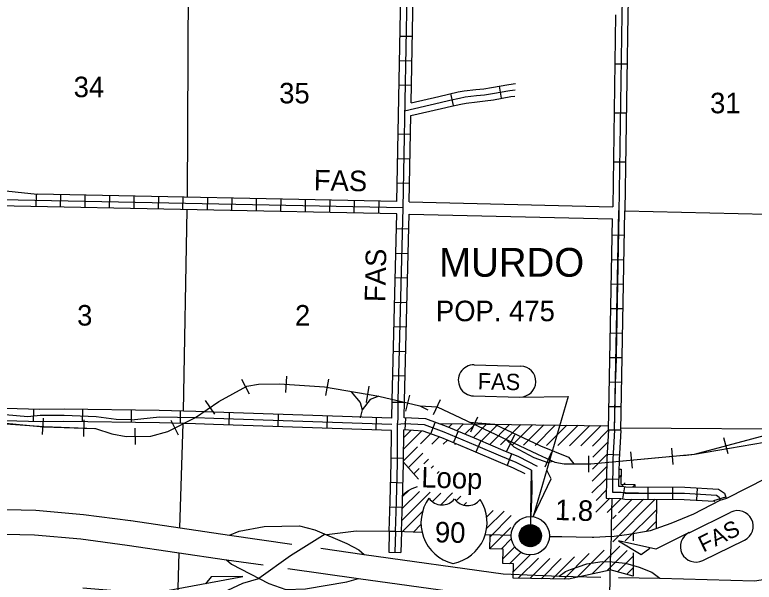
# Model space of a CAD drawing. Extents: x 844681 to 1379780, y 15803231 to 16250611.
# Drawn here: x 1176440 to 1194462, y 15946087 to 15959908 of the extents above; entities that cross this region are included whole.
import ezdxf

# ---------------------------------------------------------------- set-up
doc = ezdxf.new("R2010")
doc.units = 0
for name, color, linetype in [('L10', 7, 'Continuous'), ('L13', 7, 'Continuous'), ('L14', 7, 'Continuous'), ('L15', 7, 'Continuous'), ('L16', 7, 'Continuous'), ('L21', 7, 'Continuous'), ('L28', 7, 'Continuous'), ('L3', 7, 'Continuous'), ('L4', 7, 'Continuous'), ('L5', 7, 'Continuous'), ('L8', 7, 'Continuous'), ('L9', 7, 'Continuous')]:
    doc.layers.add(name, color=color, linetype=linetype)

msp = doc.modelspace()

# ---------------------------------------------------------------- linework, layer by layer
at = {"layer": 'L10'}
for p, q in [((1186055, 15955351), (1191012, 15955234)), ((1186049, 15955051), (1191006, 15954934))]:
    msp.add_line(p, q, dxfattribs=at)
at = {"layer": 'L13'}
for p, q in [((1180637, 15955161), (1180542, 15950254)), ((1180534, 15949954), (1180456, 15947410)), ((1180438, 15946806), (1180395, 15945415))]:
    msp.add_line(p, q, dxfattribs=at)
for points in [[(1180961, 15970984), (1180822, 15965920), (1180669, 15960652), (1180642, 15955461)], [(1191310, 15955136), (1196143, 15955017), (1201333, 15954894)], [(1191211, 15949845), (1196125, 15949814), (1197007, 15949788)]]:
    msp.add_lwpolyline(points, dxfattribs=at)
at = {"layer": 'L15'}
for p, q in [((1182164, 15950671), (1181974, 15951023)), ((1182164, 15950671), (1181974, 15951023)), ((1183047, 15950707), (1183074, 15951107)), ((1183047, 15950707), (1183074, 15951107)), ((1184024, 15950636), (1184091, 15951030)), ((1184024, 15950636), (1184091, 15951030)), ((1185009, 15950467), (1185077, 15950861)), ((1185009, 15950467), (1185077, 15950861)), ((1185973, 15950254), (1186066, 15950643)), ((1185973, 15950254), (1186066, 15950643)), ((1181319, 15950183), (1181090, 15950511)), ((1181319, 15950183), (1181090, 15950511)), ((1186647, 15950173), (1186817, 15950536)), ((1177115, 15949682), (1177141, 15950081)), ((1187553, 15949750), (1187723, 15950112)), ((1177139, 15949863), (1176140, 15949959)), ((1178392, 15949826), (1177139, 15949863)), ((1178119, 15949640), (1178135, 15950040)), ((1180432, 15949666), (1180253, 15950024)), ((1180432, 15949666), (1180253, 15950024)), ((1179380, 15949440), (1179378, 15949840)), ((1179380, 15949440), (1179378, 15949840)), ((1188426, 15949259), (1188628, 15949686)), ((1193828, 15949217), (1193724, 15949603)), ((1192488, 15948954), (1192451, 15949352)), ((1189367, 15948901), (1189531, 15949265)), ((1190429, 15948768), (1190432, 15949168)), ((1191492, 15948861), (1191455, 15949260))]:
    msp.add_line(p, q, dxfattribs=at)
for points in [[(1167581, 15950015), (1169680, 15949937), (1170747, 15949957), (1171190, 15949997), (1171535, 15950140), (1171893, 15950558), (1172442, 15951288), (1172647, 15951500), (1173152, 15951740), (1173794, 15951776), (1174226, 15951667), (1174626, 15951284), (1175627, 15950146), (1175983, 15950005), (1176223, 15949941), (1177147, 15949880), (1178404, 15949829)], [(1178404, 15949829), (1178802, 15949704), (1179151, 15949638), (1179759, 15949642), (1180170, 15949758), (1180847, 15950098), (1181411, 15950491), (1182094, 15950860), (1182378, 15950912), (1182895, 15950918), (1183985, 15950845), (1185314, 15950617), (1186309, 15950380), (1186507, 15950284)], [(1178404, 15949829), (1178802, 15949704), (1179151, 15949638), (1179759, 15949642), (1180170, 15949758), (1180847, 15950098), (1181411, 15950491), (1182094, 15950860), (1182378, 15950912), (1182895, 15950918), (1183985, 15950845), (1185314, 15950617), (1186309, 15950380), (1186732, 15950355)], [(1178404, 15949829), (1178802, 15949704), (1179151, 15949638), (1179759, 15949642), (1180170, 15949758), (1180847, 15950098), (1181411, 15950491), (1182094, 15950860), (1182378, 15950912), (1182895, 15950918), (1183985, 15950845), (1185314, 15950617), (1186309, 15950380), (1186732, 15950355)], [(1184641, 15950723), (1184861, 15950468), (1184907, 15950284)], [(1185314, 15950617), (1185104, 15950538), (1184907, 15950284), (1184861, 15950093)], [(1186732, 15950355), (1187871, 15949822), (1189182, 15949203), (1189604, 15949013), (1189828, 15948973), (1190478, 15948968)], [(1186732, 15950355), (1187871, 15949822), (1189182, 15949203), (1189604, 15949013), (1189828, 15948973), (1190478, 15948968)], [(1187522, 15949985), (1188128, 15949933), (1189253, 15949407), (1189937, 15949132), (1190062, 15948971)], [(1192726, 15949177), (1193008, 15949203), (1195102, 15949768)], [(1192804, 15949184), (1193008, 15949203), (1195102, 15949768)], [(1188409, 15949568), (1188600, 15949386), (1189088, 15949121), (1189428, 15949005), (1189554, 15949036)], [(1190478, 15948968), (1193008, 15949203), (1195285, 15949596)], [(1190478, 15948968), (1192736, 15949178)]]:
    msp.add_lwpolyline(points, dxfattribs=at)
at = {"layer": 'L16'}
for p, q in [((1186778, 15949949), (1190908, 15949899)), ((1187013, 15949859), (1187099, 15949945)), ((1187212, 15949775), (1187379, 15949941)), ((1187410, 15949690), (1187658, 15949938)), ((1187609, 15949606), (1187937, 15949935)), ((1187807, 15949521), (1188217, 15949931)), ((1188006, 15949437), (1188496, 15949928)), ((1188282, 15949431), (1188776, 15949925)), ((1188561, 15949427), (1189055, 15949921)), ((1188841, 15949424), (1189335, 15949918)), ((1189120, 15949420), (1189614, 15949915)), ((1189400, 15949417), (1189894, 15949911)), ((1189679, 15949414), (1190173, 15949908)), ((1189959, 15949410), (1190453, 15949904)), ((1190238, 15949407), (1190732, 15949901)), ((1185918, 15949330), (1186360, 15949771)), ((1185919, 15949613), (1186091, 15949785)), ((1186326, 15949454), (1186575, 15949704)), ((1190518, 15949404), (1190910, 15949796)), ((1186605, 15949451), (1186782, 15949628)), ((1186884, 15949447), (1186983, 15949546)), ((1185919, 15949048), (1186255, 15949384)), ((1187164, 15949444), (1187181, 15949462)), ((1190529, 15949133), (1190893, 15949496)), ((1186033, 15948879), (1186387, 15949233)), ((1190522, 15948842), (1190873, 15949194)), ((1186283, 15948594), (1185918, 15949010)), ((1186410, 15948973), (1186520, 15949083)), ((1186165, 15948728), (1186292, 15948855)), ((1186588, 15948868), (1186643, 15948923)), ((1186735, 15948732), (1186784, 15948782)), ((1190514, 15948552), (1190863, 15948900)), ((1191165, 15948844), (1191215, 15948842)), ((1191215, 15948842), (1191207, 15948473)), ((1190507, 15948261), (1190852, 15948607)), ((1191161, 15948633), (1191212, 15948684)), ((1191207, 15948473), (1191554, 15948464)), ((1191238, 15948427), (1191320, 15948509)), ((1191502, 15948408), (1191556, 15948462)), ((1191554, 15948464), (1191553, 15948408)), ((1185875, 15947589), (1186568, 15948282)), ((1185884, 15947882), (1186302, 15948300)), ((1185893, 15948173), (1186041, 15948321)), ((1186124, 15948367), (1186259, 15948417)), ((1186618, 15948049), (1186821, 15948253)), ((1186822, 15947971), (1187111, 15948260)), ((1190607, 15948079), (1190855, 15948327)), ((1187201, 15948067), (1187314, 15948180)), ((1190601, 15947790), (1190944, 15948133)), ((1190878, 15947785), (1191219, 15948125)), ((1191014, 15947072), (1192049, 15948107)), ((1191016, 15947356), (1191767, 15948108)), ((1191156, 15947779), (1191485, 15948108)), ((1192080, 15948107), (1192069, 15947395)), ((1187383, 15947966), (1187446, 15948029)), ((1185885, 15947317), (1186378, 15947809)), ((1187940, 15947391), (1188369, 15947821)), ((1187942, 15947677), (1188099, 15947833)), ((1188025, 15947194), (1188539, 15947708)), ((1191017, 15947641), (1191095, 15947719)), ((1191317, 15947092), (1192086, 15947861)), ((1191838, 15947330), (1192078, 15947570)), ((1186158, 15947307), (1186340, 15947489)), ((1188019, 15946905), (1188531, 15947417)), ((1188737, 15947232), (1188992, 15947488)), ((1188737, 15947197), (1189027, 15947487)), ((1188741, 15947166), (1189058, 15947483)), ((1188742, 15947273), (1188952, 15947483)), ((1188748, 15947138), (1189086, 15947476)), ((1188758, 15947324), (1188901, 15947467)), ((1188758, 15947112), (1189112, 15947466)), ((1188770, 15947089), (1189135, 15947454)), ((1188783, 15947067), (1189157, 15947441)), ((1188798, 15947047), (1189177, 15947426)), ((1188815, 15947028), (1189196, 15947409)), ((1188834, 15947012), (1189213, 15947390)), ((1188854, 15946996), (1189228, 15947370)), ((1188876, 15946983), (1189241, 15947348)), ((1188019, 15946901), (1188025, 15947222)), ((1188900, 15946971), (1189253, 15947324)), ((1188926, 15946962), (1189263, 15947299)), ((1188954, 15946955), (1189270, 15947270)), ((1188985, 15946951), (1189274, 15947239)), ((1189020, 15946950), (1189274, 15947204)), ((1189061, 15946956), (1189269, 15947163)), ((1191515, 15947276), (1191514, 15947098)), ((1188292, 15946895), (1188545, 15947148)), ((1189113, 15946972), (1189252, 15947111)), ((1188343, 15946894), (1188019, 15946901)), ((1188335, 15946539), (1188343, 15946894)), ((1188338, 15946658), (1188627, 15946947)), ((1188498, 15946535), (1188776, 15946813)), ((1190148, 15946206), (1190808, 15946865)), ((1190512, 15946287), (1191189, 15946963)), ((1190876, 15946368), (1191365, 15946857)), ((1191512, 15946799), (1191509, 15946231)), ((1188591, 15946346), (1188998, 15946753)), ((1188712, 15946183), (1189202, 15946673)), ((1188989, 15946178), (1189479, 15946668)), ((1189266, 15946172), (1189756, 15946662)), ((1189543, 15946166), (1190079, 15946703)), ((1189820, 15946161), (1190443, 15946784)), ((1191127, 15946336), (1191512, 15946721)), ((1188596, 15946533), (1188335, 15946539)), ((1188587, 15946186), (1188596, 15946533)), ((1190947, 15946384), (1189937, 15946158)), ((1191509, 15946231), (1190947, 15946386)), ((1191349, 15946275), (1191510, 15946437)), ((1189937, 15946158), (1188587, 15946186))]:
    msp.add_line(p, q, dxfattribs=at)
for points in [[(1185894, 15948210), (1185955, 15948266)], [(1185955, 15948266), (1186023, 15948311), (1186124, 15948367)]]:
    msp.add_lwpolyline(points, dxfattribs=at)
for radius in [466, 269]:
    msp.add_circle((1189005, 15947219), radius, dxfattribs=at)
at = {"layer": 'L21'}
for p, q in [((1187636, 15951378), (1188771, 15951350)), ((1187617, 15950624), (1188752, 15950596)), ((1192875, 15947291), (1193894, 15947790)), ((1193206, 15946614), (1194226, 15947113))]:
    msp.add_line(p, q, dxfattribs=at)
for points in [[(1188752, 15950597), (1189929, 15950608), (1189076, 15947689), (1189515, 15948603), (1189419, 15948797)], [(1192875, 15947295), (1192066, 15946891), (1191150, 15947094), (1191710, 15946763), (1191914, 15946916)], [(1178098, 15945948), (1179761, 15945809), (1182001, 15946229), (1181225, 15946216), (1181085, 15946051)]]:
    msp.add_lwpolyline(points, dxfattribs=at)
for centre, start, end in [((1187628, 15951003), 88.5713, 268.5713), ((1188761, 15950975), 268.5713, 88.5713), ((1194059, 15947453), 296.0731, 116.0731), ((1193041, 15946955), 116.0731, 296.0731)]:
    msp.add_arc(centre, 378, start, end, dxfattribs=at)
at = {"layer": 'L3'}
for p, q in [((1184008, 15947255), (1183351, 15946850)), ((1186366, 15947299), (1185716, 15947323)), ((1188273, 15947229), (1187906, 15947243)), ((1188539, 15947224), (1188273, 15947229)), ((1189773, 15947190), (1189471, 15947196))]:
    msp.add_line(p, q, dxfattribs=at)
for points in [[(1190982, 15947199), (1191358, 15947250), (1191935, 15947346), (1192439, 15947528), (1192993, 15947750), (1193634, 15948087), (1193793, 15948133), (1195747, 15949127), (1196135, 15949361), (1196814, 15949695)], [(1181673, 15947229), (1181906, 15947327), (1182520, 15947445), (1183379, 15947462), (1183750, 15947364), (1184535, 15947033), (1184827, 15946875), (1184958, 15946763)], [(1185716, 15947323), (1184758, 15947334), (1184043, 15947240)], [(1185716, 15947323), (1185717, 15947331)], [(1190123, 15947183), (1189773, 15947190)], [(1190514, 15947175), (1190123, 15947183)], [(1190982, 15947199), (1190550, 15947177), (1190514, 15947175)], [(1183357, 15946854), (1183162, 15946733), (1182389, 15946178)], [(1181603, 15946633), (1181720, 15946526), (1182629, 15946052), (1183047, 15945907), (1183527, 15945924), (1184531, 15946099), (1184817, 15946176)], [(1178685, 15944893), (1179173, 15945065), (1179839, 15945218), (1181283, 15945730), (1181998, 15946065), (1182389, 15946178)]]:
    msp.add_lwpolyline(points, dxfattribs=at)
for centre, radius, start, end in [((1187352, 15947532), 1013, 143.7126, 256.6627), ((1186854, 15948361), 391, 215.9454, 320.8071), ((1186938, 15947542), 1013, 280.4806, 33.4307), ((1187477, 15948345), 391, 216.3362, 321.1979)]:
    msp.add_arc(centre, radius, start, end, dxfattribs=at)
at = {"layer": 'L4'}
for p, q in [((1190987, 15947440), (1191001, 15948132)), ((1190982, 15947199), (1190987, 15947440))]:
    msp.add_line(p, q, dxfattribs=at)
msp.add_lwpolyline([(1189031, 15948814), (1189038, 15948322), (1189020, 15947685)], dxfattribs=at)
at = {"layer": 'L5'}
for p, q in [((1179266, 15947587), (1181673, 15947229)), ((1181673, 15947229), (1183194, 15947013)), ((1190958, 15946592), (1190982, 15947199)), ((1179177, 15946993), (1181603, 15946632)), ((1183899, 15946913), (1184958, 15946763)), ((1181603, 15946633), (1182491, 15946507)), ((1184958, 15946763), (1188342, 15946294)), ((1190951, 15946592), (1190935, 15945764)), ((1183091, 15946421), (1184817, 15946176)), ((1188342, 15946294), (1189713, 15946233)), ((1184817, 15946176), (1188288, 15945696)), ((1189712, 15946233), (1190724, 15946212)), ((1191154, 15946204), (1192160, 15946183))]:
    msp.add_line(p, q, dxfattribs=at)
for points in [[(1175142, 15947879), (1176951, 15947840), (1178115, 15947738), (1179261, 15947587)], [(1175129, 15947279), (1176918, 15947240), (1178050, 15947141), (1179182, 15946992)], [(1189712, 15946233), (1189861, 15946345), (1189984, 15946396), (1190379, 15946531), (1190757, 15946593), (1191002, 15946587), (1191321, 15946552), (1191655, 15946456), (1191970, 15946330), (1192160, 15946183)], [(1192161, 15946182), (1194467, 15946123), (1195280, 15946239), (1195646, 15946317), (1196152, 15946487)]]:
    msp.add_lwpolyline(points, dxfattribs=at)
at = {"layer": 'L8'}
for p, q in [((1186130, 15959377), (1185832, 15959383)), ((1186119, 15958781), (1185821, 15958786)), ((1186108, 15958184), (1185809, 15958190)), ((1186085, 15956991), (1185787, 15956997)), ((1186074, 15956395), (1185776, 15956400)), ((1186063, 15955798), (1185765, 15955804)), ((1176958, 15955535), (1176952, 15955237)), ((1185755, 15955358), (1176986, 15955535)), ((1177555, 15955523), (1177549, 15955225)), ((1178151, 15955511), (1178145, 15955213)), ((1178748, 15955499), (1178742, 15955201)), ((1179344, 15955487), (1179338, 15955188)), ((1179941, 15955475), (1179935, 15955176)), ((1180537, 15955463), (1180531, 15955164)), ((1181134, 15955450), (1181128, 15955152)), ((1181730, 15955438), (1181724, 15955140)), ((1182327, 15955426), (1182321, 15955128)), ((1182923, 15955414), (1182917, 15955116)), ((1183520, 15955402), (1183514, 15955104)), ((1184116, 15955390), (1184110, 15955092)), ((1184713, 15955378), (1184706, 15955080)), ((1185309, 15955366), (1185303, 15955067)), ((1185749, 15955058), (1175903, 15955257)), ((1185636, 15950517), (1185749, 15955058)), ((1185935, 15950509), (1186049, 15955051)), ((1186039, 15954684), (1185740, 15954692)), ((1190999, 15954545), (1191298, 15954540)), ((1186024, 15954088), (1185726, 15954095)), ((1190988, 15953949), (1191286, 15953943)), ((1186009, 15953492), (1185711, 15953499)), ((1190977, 15953352), (1191275, 15953347)), ((1185994, 15952895), (1185696, 15952903)), ((1190966, 15952756), (1191264, 15952750)), ((1185979, 15952299), (1185681, 15952306)), ((1190955, 15952159), (1191253, 15952154)), ((1185964, 15951702), (1185666, 15951710)), ((1190944, 15951563), (1191242, 15951557)), ((1185949, 15951106), (1185651, 15951113)), ((1190932, 15950966), (1191231, 15950961)), ((1185631, 15950086), (1185635, 15950515)), ((1185934, 15950463), (1185636, 15950466)), ((1190921, 15950370), (1191220, 15950364)), ((1185962, 15950092), (1185946, 15949794)), ((1186584, 15949701), (1186687, 15949981)), ((1186397, 15949769), (1185919, 15949795)), ((1187131, 15949484), (1187248, 15949758)), ((1191209, 15949787), (1190910, 15949792)), ((1187680, 15949250), (1187797, 15949525)), ((1188549, 15949210), (1188438, 15948933)), ((1190877, 15949202), (1191175, 15949186)), ((1185618, 15949113), (1185917, 15949112)), ((1190861, 15948601), (1191159, 15948595)), ((1185604, 15948520), (1185902, 15948511)), ((1191256, 15948119), (1191311, 15948412)), ((1191879, 15948108), (1191880, 15948406)), ((1192476, 15948106), (1192477, 15948405)), ((1193063, 15948086), (1193082, 15948384)), ((1193481, 15948075), (1193766, 15948164)), ((1185586, 15947924), (1185885, 15947915)), ((1185567, 15947327), (1185553, 15946822)), ((1185567, 15947327), (1185866, 15947319)), ((1185716, 15947323), (1185703, 15946816)), ((1185866, 15947319), (1185853, 15946814)), ((1185553, 15946822), (1185853, 15946814))]:
    msp.add_line(p, q, dxfattribs=at)
for points in [[(1186101, 15957763), (1186150, 15960410), (1186217, 15965756)], [(1185755, 15955358), (1185851, 15960414), (1185915, 15965557)], [(1185902, 15955204), (1186000, 15960412), (1186066, 15965662)], [(1186055, 15955351), (1186095, 15957454)], [(1175468, 15956770), (1175624, 15955921), (1175645, 15955867), (1175702, 15955774), (1175740, 15955735), (1175785, 15955700), (1175876, 15955659), (1175905, 15955650), (1176986, 15955535)], [(1185902, 15955204), (1175291, 15955420)], [(1185785, 15950513), (1185902, 15955204)], [(1191060, 15949787), (1191160, 15955139)], [(1191209, 15949784), (1191310, 15955136)], [(1190910, 15949795), (1191006, 15954934)], [(1191060, 15949790), (1191086, 15951202)], [(1186428, 15949918), (1185928, 15949944), (1185770, 15949931), (1185781, 15950064), (1185785, 15950513)], [(1186459, 15950066), (1185931, 15950094), (1185935, 15950512)], [(1188346, 15949292), (1187738, 15949551), (1186963, 15949881), (1186459, 15950066)], [(1185716, 15947323), (1185740, 15948056), (1185767, 15948989), (1185770, 15949931)], [(1188288, 15949154), (1187679, 15949413), (1186908, 15949741), (1186428, 15949918)], [(1185567, 15947328), (1185590, 15948061), (1185617, 15948992), (1185619, 15949786)], [(1185866, 15947318), (1185890, 15948052), (1185917, 15948987), (1185919, 15949795)], [(1188229, 15949016), (1187620, 15949275), (1186852, 15949602), (1186397, 15949769)], [(1190910, 15949795), (1190870, 15949088), (1190851, 15948135), (1191205, 15948128), (1191306, 15948109), (1192757, 15948105), (1193485, 15948059), (1193490, 15948042)], [(1191060, 15949790), (1191020, 15949082), (1191004, 15948282), (1191220, 15948278), (1191320, 15948259), (1192762, 15948255), (1193544, 15948205), (1193610, 15948162), (1193634, 15948087)], [(1191209, 15949784), (1191170, 15949076), (1191157, 15948429), (1191236, 15948427), (1191334, 15948409), (1192767, 15948405), (1193593, 15948352), (1193737, 15948258), (1193777, 15948131)], [(1189031, 15948814), (1188660, 15949005), (1188288, 15949154)], [(1189182, 15948905), (1188722, 15949142), (1188344, 15949294)], [(1188880, 15948723), (1188597, 15948868), (1188232, 15949015)], [(1189007, 15947214), (1189031, 15948814)], [(1191004, 15948282), (1191962, 15948254)]]:
    msp.add_lwpolyline(points, dxfattribs=at)
at = {"layer": 'L9'}
for p, q in [((1191083, 15959907), (1191012, 15955234)), ((1191066, 15958714), (1191364, 15958710)), ((1188305, 15957876), (1188251, 15958170)), ((1187131, 15957696), (1187068, 15957988)), ((1191047, 15957521), (1191346, 15957517)), ((1191029, 15956328), (1191327, 15956324)), ((1176897, 15949993), (1176905, 15950291)), ((1178088, 15949994), (1178101, 15950294)), ((1179278, 15950276), (1179275, 15949976)), ((1180474, 15950255), (1180468, 15949957)), ((1181668, 15950217), (1181658, 15949919)), ((1182861, 15950177), (1182851, 15949879)), ((1184053, 15950138), (1184043, 15949839)), ((1185246, 15950098), (1185236, 15949800))]:
    msp.add_line(p, q, dxfattribs=at)
for points in [[(1191467, 15970904), (1191362, 15965693), (1191233, 15959905)], [(1191617, 15970901), (1191512, 15965690), (1191383, 15959902)], [(1191233, 15959905), (1191159, 15955081), (1191086, 15951202)], [(1191383, 15959903), (1191310, 15955136)], [(1186101, 15957763), (1186773, 15957920), (1187014, 15957977), (1187250, 15958028), (1187396, 15958056), (1187676, 15958090), (1187868, 15958107), (1188058, 15958135), (1188484, 15958213), (1188644, 15958231)], [(1185938, 15957571), (1186807, 15957774), (1187047, 15957831), (1187280, 15957881), (1187419, 15957908), (1187692, 15957941), (1187885, 15957958), (1188083, 15957987), (1188506, 15958065), (1188634, 15958079)], [(1186095, 15957454), (1186842, 15957628), (1187080, 15957684), (1187310, 15957734), (1187442, 15957759), (1187708, 15957791), (1187903, 15957809), (1188107, 15957839), (1188527, 15957916), (1188624, 15957927)], [(1179957, 15950266), (1177645, 15950300), (1177049, 15950296), (1176220, 15950315), (1175659, 15950345), (1175546, 15950299), (1175353, 15950321)], [(1185631, 15950086), (1181294, 15950231), (1180852, 15950248), (1179957, 15950266)], [(1179282, 15950039), (1178907, 15950047), (1178425, 15950116), (1177642, 15950150), (1177059, 15950146), (1176758, 15950111), (1176209, 15950165), (1175684, 15950193), (1175567, 15950146), (1175336, 15950172)], [(1179282, 15950039), (1179964, 15950116), (1180847, 15950098), (1181289, 15950081), (1185626, 15949936)], [(1179971, 15949966), (1177639, 15950000), (1177068, 15949996), (1176197, 15950015), (1175710, 15950042), (1175587, 15949992), (1175184, 15950038)], [(1185619, 15949786), (1181283, 15949931), (1180843, 15949948), (1179971, 15949966)]]:
    msp.add_lwpolyline(points, dxfattribs=at)

# ---------------------------------------------------------------- texts
at = {"layer": 'L14'}
for s, p in [('34', (1177875, 15957901)), ('35', (1182884, 15957750)), ('31', (1193386, 15957509)), ('3', (1177959, 15952338)), ('2', (1183269, 15952338))]:
    msp.add_text(s, height=500, rotation=0, dxfattribs=at).set_placement(p)
at = {"layer": 'L16'}
for s, height, p in [('MURDO', 700, (1186782, 15953528)), ('POP. 475', 500, (1186704, 15952444))]:
    msp.add_text(s, height=height, rotation=0, dxfattribs=at).set_placement(p)
at = {"layer": 'L21'}
for height, rotation, p in [(500, 358.8389, (1183724, 15955633)), (500, 88.6446, (1185466, 15952906)), (397.7, 358.5713, (1187721, 15950787)), (397.7, 26.0731, (1193222, 15946806))]:
    msp.add_text('FAS', height=height, rotation=rotation, dxfattribs=at).set_placement(p)
at = {"layer": 'L28'}
msp.add_text('1.8', height=500, rotation=358.2009, dxfattribs=at).set_placement((1189600, 15947604))
at = {"layer": 'L3'}
for s, rotation, p in [('Loop', 358.2893, (1186342, 15948398)), ('90', 358.5705, (1186675, 15947060))]:
    msp.add_text(s, height=500, rotation=rotation, dxfattribs=at).set_placement(p)

doc.saveas('drawing.dxf')
